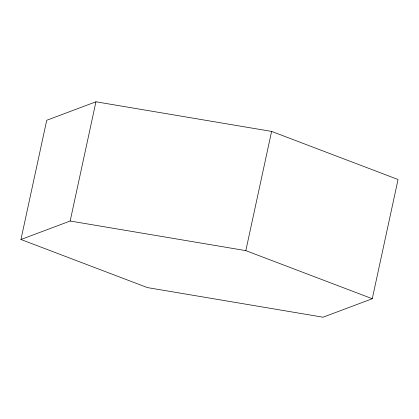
<?xml version="1.0" encoding="UTF-8"?>
<svg xmlns="http://www.w3.org/2000/svg" width="419" height="419" viewBox="0 0 419 419"><rect width="100%" height="100%" fill="white"/><g stroke="black" fill="none" stroke-linecap="round" stroke-linejoin="round"><path stroke-width="0.63" d="M20.95 239.5L46.729 120.274L95.946 101.791L271.606 131.409L398.05 179.5L372.271 298.726L323.054 317.209L147.394 287.591L20.95 239.5L70.167 221.023L245.827 250.635L372.271 298.726M70.167 221.023L95.946 101.791M245.827 250.635L271.606 131.409"/></g></svg>
